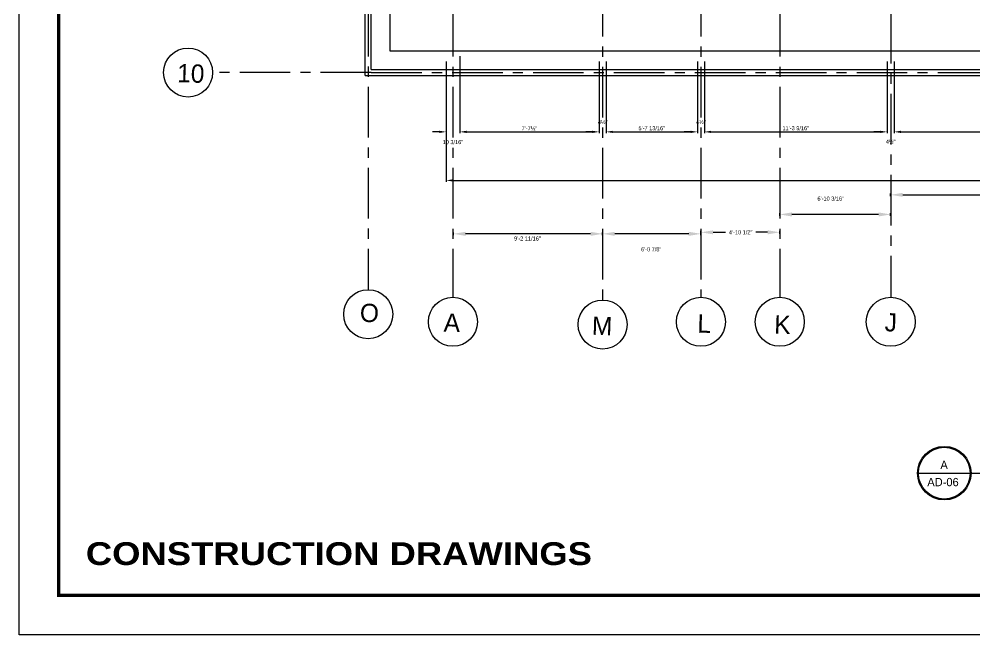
# Model space of a CAD drawing. Extents: x 10753 to 18704, y -5361 to 1140.
# Drawn here: x 12857 to 13566, y -3179 to -2723 of the extents above; entities that cross this region are included whole.
import ezdxf
from ezdxf.enums import TextEntityAlignment as Align

# ---------------------------------------------------------------- set-up
doc = ezdxf.new("R2010")
doc.units = 0
doc.header["$LTSCALE"] = 30
doc.header["$MEASUREMENT"] = 0
doc.header["$PDMODE"] = 3
doc.linetypes.add('CENTER', pattern=[2, 1.25, -0.25, 0.25, -0.25])
doc.layers.get('DEFPOINTS').update_dxf_attribs({"linetype": 'CONTINUOUS'})
for name, color, linetype in [('DIM', 6, 'CONTINUOUS'), ('excavation', 30, 'CONTINUOUS'), ('SEAL', 1, 'CONTINUOUS'), ('SLINE', 3, 'CONTINUOUS'), ('W', 7, 'CONTINUOUS'), ('WALL', 2, 'CONTINUOUS'), ('WL', 9, 'CONTINUOUS'), ('XL', 4, 'CENTER')]:
    doc.layers.add(name, color=color, linetype=linetype)
doc.styles.add('EE', font='eurr____.ttf')
doc.styles.add('SMALL-DIM', font='stylu.ttf', dxfattribs={"height": 2})
doc.styles.get("Standard").update_dxf_attribs({"font": 'stylu.ttf', "height": 3})
doc.styles.add('STYLE3', font='ariblk.ttf', dxfattribs={"height": 1})
doc.dimstyles.new('D1', dxfattribs={"dimtxt": 6, "dimasz": 5, "dimexe": 1, "dimexo": 2, "dimgap": 1, "dimtad": 1, "dimdec": 4, "dimzin": 3, "dimdsep": 46, "dimlunit": 4, "dimtxsty": 'Standard', "dimcen": 3, "dimclrd": 7, "dimclre": 7, "dimclrt": 2, "dimadec": 0, "dimazin": 0, "dimtfac": 1, "dimtdec": 4, "dimtofl": 0, "dimtmove": 2, "dimatfit": 3, "dimfxl": 1, "dimfrac": 2, "dimtolj": 1, "dimtzin": 1, "dimarcsym": 0})

# ---------------------------------------------------------------- blocks, each defined once
blk = doc.blocks.new('*D875')
at = {"layer": 'DEFPOINTS', "color": 0, "transparency": 16777216}
for p in [(13173.66, -2781.18), (14107.52, -2807.64), (14107.52, -2842.48)]:
    blk.add_point(p, dxfattribs=at)
at = {"layer": 'DIM', "color": 7, "lineweight": -2, "transparency": 16777216}
for p, q in [((13173.66, -2783.18), (13173.66, -2843.48)), ((14107.52, -2809.64), (14107.52, -2843.48)), ((13178.66, -2842.48), (14102.52, -2842.48))]:
    blk.add_line(p, q, dxfattribs=at)
at = {"layer": 'DIM', "color": 7, "transparency": 16777216}
for points in [[(13178.66, -2841.65), (13178.66, -2843.32), (13173.66, -2842.48)], [(14102.52, -2841.65), (14102.52, -2843.32), (14107.52, -2842.48)]]:
    blk.add_solid(points, dxfattribs=at)
at = {"layer": 'DIM', "color": 2, "transparency": 16777216, "insert": (13640.59, -2839.79), "char_height": 3, "attachment_point": 5}
blk.add_mtext('\\A1;77\'-9 7/8"', dxfattribs=at)
blk = doc.blocks.new('*D876')
at = {"layer": 'DEFPOINTS', "color": 0, "transparency": 16777216}
for p in [(13682.11, -2752.45), (13505.85, -2806.51), (13682.11, -2806.51)]:
    blk.add_point(p, dxfattribs=at)
at = {"layer": 'DIM', "color": 7, "lineweight": -2, "transparency": 16777216}
for p, q in [((13682.11, -2754.45), (13682.11, -2807.51)), ((13505.85, -2804.51), (13505.85, -2805.51)), ((13510.85, -2806.51), (13677.11, -2806.51))]:
    blk.add_line(p, q, dxfattribs=at)
at = {"layer": 'DIM', "color": 7, "transparency": 16777216}
for points in [[(13510.85, -2805.68), (13510.85, -2807.34), (13505.85, -2806.51)], [(13677.11, -2805.68), (13677.11, -2807.34), (13682.11, -2806.51)]]:
    blk.add_solid(points, dxfattribs=at)
at = {"layer": 'DIM', "color": 2, "transparency": 16777216, "insert": (13593.98, -2803.81), "char_height": 3, "attachment_point": 5}
blk.add_mtext('\\A1;14\'-8 1/4"', dxfattribs=at)
blk = doc.blocks.new('*D890')
at = {"layer": 'DEFPOINTS', "color": 0, "transparency": 16777216}
for p in [(13360.09, -2752.45), (13292.3, -2806.51), (13360.09, -2806.51)]:
    blk.add_point(p, dxfattribs=at)
at = {"layer": 'DIM', "color": 7, "lineweight": -2, "transparency": 16777216}
for p, q in [((13360.09, -2754.45), (13360.09, -2807.51)), ((13292.3, -2804.51), (13292.3, -2805.51)), ((13297.3, -2806.51), (13355.09, -2806.51))]:
    blk.add_line(p, q, dxfattribs=at)
at = {"layer": 'DIM', "color": 7, "transparency": 16777216}
for points in [[(13297.3, -2805.68), (13297.3, -2807.34), (13292.3, -2806.51)], [(13355.09, -2805.68), (13355.09, -2807.34), (13360.09, -2806.51)]]:
    blk.add_solid(points, dxfattribs=at)
at = {"layer": 'DIM', "color": 2, "transparency": 16777216, "insert": (13326.19, -2803.81), "char_height": 3, "attachment_point": 5}
blk.add_mtext('\\A1;5\'-7 13/16"', dxfattribs=at)
blk = doc.blocks.new('*D891')
at = {"layer": 'DEFPOINTS', "color": 0, "transparency": 16777216}
for p in [(13500.76, -2752.45), (13365.17, -2806.51), (13500.76, -2806.51)]:
    blk.add_point(p, dxfattribs=at)
at = {"layer": 'DIM', "color": 7, "lineweight": -2, "transparency": 16777216}
for p, q in [((13500.76, -2754.45), (13500.76, -2807.51)), ((13365.17, -2804.51), (13365.17, -2805.51)), ((13370.17, -2806.51), (13495.76, -2806.51))]:
    blk.add_line(p, q, dxfattribs=at)
at = {"layer": 'DIM', "color": 7, "transparency": 16777216}
for points in [[(13370.17, -2805.68), (13370.17, -2807.34), (13365.17, -2806.51)], [(13495.76, -2805.68), (13495.76, -2807.34), (13500.76, -2806.51)]]:
    blk.add_solid(points, dxfattribs=at)
at = {"layer": 'DIM', "color": 2, "transparency": 16777216, "insert": (13432.97, -2803.81), "char_height": 3, "attachment_point": 5}
blk.add_mtext('\\A1;11\'-3 9/16"', dxfattribs=at)
blk = doc.blocks.new('*D892')
at = {"layer": 'DEFPOINTS', "color": 0, "transparency": 16777216}
for p in [(13505.85, -2752.45), (13500.76, -2805.49), (13505.85, -2806.51)]:
    blk.add_point(p, dxfattribs=at)
at = {"layer": 'DIM', "color": 7, "lineweight": -2, "transparency": 16777216}
for p, q in [((13505.85, -2754.45), (13505.85, -2807.51)), ((13495.76, -2806.51), (13490.76, -2806.51)), ((13500.76, -2807.49), (13500.76, -2807.51)), ((13510.85, -2806.51), (13515.85, -2806.51))]:
    blk.add_line(p, q, dxfattribs=at)
at = {"layer": 'DIM', "color": 7, "transparency": 16777216}
for points in [[(13495.76, -2805.68), (13495.76, -2807.34), (13500.76, -2806.51)], [(13510.85, -2805.68), (13510.85, -2807.34), (13505.85, -2806.51)]]:
    blk.add_solid(points, dxfattribs=at)
at = {"layer": 'DIM', "color": 2, "transparency": 16777216, "insert": (13503.3, -2813.74), "char_height": 3, "attachment_point": 5}
blk.add_mtext('\\A1;4½"', dxfattribs=at)
blk = doc.blocks.new('*D893')
at = {"layer": 'DEFPOINTS', "color": 0, "transparency": 16777216}
for p in [(13365.17, -2752.45), (13360.09, -2806.51), (13360.09, -2806.51)]:
    blk.add_point(p, dxfattribs=at)
at = {"layer": 'DIM', "color": 7, "lineweight": -2, "transparency": 16777216}
for p, q in [((13365.17, -2754.45), (13365.17, -2807.51)), ((13360.09, -2804.51), (13360.09, -2805.51)), ((13355.09, -2806.51), (13350.09, -2806.51)), ((13370.17, -2806.51), (13375.17, -2806.51))]:
    blk.add_line(p, q, dxfattribs=at)
at = {"layer": 'DIM', "color": 7, "transparency": 16777216}
for points in [[(13355.09, -2805.68), (13355.09, -2807.34), (13360.09, -2806.51)], [(13370.17, -2805.68), (13370.17, -2807.34), (13365.17, -2806.51)]]:
    blk.add_solid(points, dxfattribs=at)
at = {"layer": 'DIM', "color": 2, "transparency": 16777216, "insert": (13362.63, -2799.28), "char_height": 3, "attachment_point": 5}
blk.add_mtext('\\A1;4½"', dxfattribs=at)
blk = doc.blocks.new('*D894')
at = {"layer": 'DEFPOINTS', "color": 0, "transparency": 16777216}
for p in [(13183.83, -2748.36), (13287.21, -2752.45), (13287.21, -2806.51)]:
    blk.add_point(p, dxfattribs=at)
at = {"layer": 'DIM', "color": 7, "lineweight": -2, "transparency": 16777216}
for p, q in [((13183.83, -2750.36), (13183.83, -2807.51)), ((13287.21, -2754.45), (13287.21, -2807.51)), ((13188.83, -2806.51), (13282.21, -2806.51))]:
    blk.add_line(p, q, dxfattribs=at)
at = {"layer": 'DIM', "color": 7, "transparency": 16777216}
for points in [[(13188.83, -2805.68), (13188.83, -2807.34), (13183.83, -2806.51)], [(13282.21, -2805.68), (13282.21, -2807.34), (13287.21, -2806.51)]]:
    blk.add_solid(points, dxfattribs=at)
at = {"layer": 'DIM', "color": 2, "transparency": 16777216, "insert": (13235.52, -2803.89), "char_height": 3, "attachment_point": 5}
blk.add_mtext('\\A1;7\'-7½"', dxfattribs=at)
blk = doc.blocks.new('*D895')
at = {"layer": 'DEFPOINTS', "color": 0, "transparency": 16777216}
for p in [(13292.3, -2752.45), (13287.21, -2806.51), (13287.21, -2806.51)]:
    blk.add_point(p, dxfattribs=at)
at = {"layer": 'DIM', "color": 7, "lineweight": -2, "transparency": 16777216}
for p, q in [((13292.3, -2754.45), (13292.3, -2807.51)), ((13287.21, -2804.51), (13287.21, -2805.51)), ((13282.21, -2806.51), (13277.21, -2806.51)), ((13297.3, -2806.51), (13302.3, -2806.51))]:
    blk.add_line(p, q, dxfattribs=at)
at = {"layer": 'DIM', "color": 7, "transparency": 16777216}
for points in [[(13282.21, -2805.68), (13282.21, -2807.34), (13287.21, -2806.51)], [(13297.3, -2805.68), (13297.3, -2807.34), (13292.3, -2806.51)]]:
    blk.add_solid(points, dxfattribs=at)
at = {"layer": 'DIM', "color": 2, "transparency": 16777216, "insert": (13289.75, -2799.28), "char_height": 3, "attachment_point": 5}
blk.add_mtext('\\A1;4½"', dxfattribs=at)
blk = doc.blocks.new('*D896')
at = {"layer": 'DEFPOINTS', "color": 0, "transparency": 16777216}
for p in [(13173.66, -2752.45), (13183.83, -2752.45), (13183.83, -2806.51)]:
    blk.add_point(p, dxfattribs=at)
at = {"layer": 'DIM', "color": 7, "lineweight": -2, "transparency": 16777216}
for p, q in [((13173.66, -2754.45), (13173.66, -2807.51)), ((13183.83, -2754.45), (13183.83, -2807.51)), ((13168.66, -2806.51), (13163.66, -2806.51)), ((13188.83, -2806.51), (13193.83, -2806.51))]:
    blk.add_line(p, q, dxfattribs=at)
at = {"layer": 'DIM', "color": 7, "transparency": 16777216}
for points in [[(13168.66, -2805.68), (13168.66, -2807.34), (13173.66, -2806.51)], [(13188.83, -2805.68), (13188.83, -2807.34), (13183.83, -2806.51)]]:
    blk.add_solid(points, dxfattribs=at)
at = {"layer": 'DIM', "color": 2, "transparency": 16777216, "insert": (13178.74, -2814.14), "char_height": 3, "attachment_point": 5}
blk.add_mtext('\\A1;10 3/16"', dxfattribs=at)
blk = doc.blocks.new('*D917')
at = {"layer": 'DEFPOINTS', "color": 0, "transparency": 16777216}
for p in [(13503.3, -2853.17), (13503.3, -2929.07), (13687.2, -2929.07)]:
    blk.add_point(p, dxfattribs=at)
at = {"layer": 'W', "color": 7, "lineweight": -2, "transparency": 16777216}
for p, q in [((13503.3, -2854.17), (13503.3, -2852.17)), ((13512.3, -2853.17), (13599.65, -2853.17)), ((13678.2, -2853.17), (13621.02, -2853.17)), ((13687.2, -2854.17), (13687.2, -2852.17))]:
    blk.add_line(p, q, dxfattribs=at)
at = {"layer": 'W', "color": 7, "transparency": 16777216}
for points in [[(13512.3, -2851.67), (13512.3, -2854.67), (13503.3, -2853.17)], [(13678.2, -2851.67), (13678.2, -2854.67), (13687.2, -2853.17)]]:
    blk.add_solid(points, dxfattribs=at)
at = {"layer": 'W', "color": 2, "transparency": 16777216, "insert": (13610.34, -2853.17), "char_height": 3, "attachment_point": 5}
blk.add_mtext('\\A1;15\'-3 7/8"', dxfattribs=at)
blk = doc.blocks.new('*D918')
at = {"layer": 'DEFPOINTS', "color": 0, "transparency": 16777216}
for p in [(13421.1, -2867.69), (13421.1, -2929.07), (13503.3, -2929.07)]:
    blk.add_point(p, dxfattribs=at)
at = {"layer": 'W', "color": 7, "lineweight": -2, "transparency": 16777216}
for p, q in [((13421.1, -2868.69), (13421.1, -2866.69)), ((13494.3, -2867.69), (13430.1, -2867.69)), ((13503.3, -2868.69), (13503.3, -2866.69))]:
    blk.add_line(p, q, dxfattribs=at)
at = {"layer": 'W', "color": 7, "transparency": 16777216}
for points in [[(13430.1, -2866.19), (13430.1, -2869.19), (13421.1, -2867.69)], [(13494.3, -2866.19), (13494.3, -2869.19), (13503.3, -2867.69)]]:
    blk.add_solid(points, dxfattribs=at)
at = {"layer": 'W', "color": 2, "transparency": 16777216, "insert": (13458.88, -2855.93), "char_height": 3, "attachment_point": 5}
blk.add_mtext('\\A1;6\'-10 3/16"', dxfattribs=at)
blk = doc.blocks.new('*D919')
at = {"layer": 'DEFPOINTS', "color": 0, "transparency": 16777216}
for p in [(13362.63, -2880.93), (13362.63, -2929.07), (13421.1, -2929.07)]:
    blk.add_point(p, dxfattribs=at)
at = {"layer": 'W', "color": 7, "lineweight": -2, "transparency": 16777216}
for p, q in [((13362.63, -2881.93), (13362.63, -2879.93)), ((13371.63, -2880.93), (13380.81, -2880.93)), ((13412.1, -2880.93), (13403.36, -2880.93)), ((13421.1, -2881.93), (13421.1, -2879.93))]:
    blk.add_line(p, q, dxfattribs=at)
at = {"layer": 'W', "color": 7, "transparency": 16777216}
for points in [[(13371.63, -2879.43), (13371.63, -2882.43), (13362.63, -2880.93)], [(13412.1, -2879.43), (13412.1, -2882.43), (13421.1, -2880.93)]]:
    blk.add_solid(points, dxfattribs=at)
at = {"layer": 'W', "color": 2, "transparency": 16777216, "insert": (13392.08, -2880.93), "char_height": 3, "attachment_point": 5}
blk.add_mtext('\\A1;4\'-10 1/2"', dxfattribs=at)
blk = doc.blocks.new('*D920')
at = {"layer": 'DEFPOINTS', "color": 0, "transparency": 16777216}
for p in [(13289.75, -2882.06), (13289.75, -2929.07), (13362.63, -2929.07)]:
    blk.add_point(p, dxfattribs=at)
at = {"layer": 'W', "color": 7, "lineweight": -2, "transparency": 16777216}
for p, q in [((13289.75, -2883.06), (13289.75, -2881.06)), ((13353.63, -2882.06), (13298.75, -2882.06)), ((13362.63, -2883.06), (13362.63, -2881.06))]:
    blk.add_line(p, q, dxfattribs=at)
at = {"layer": 'W', "color": 7, "transparency": 16777216}
for points in [[(13298.75, -2880.56), (13298.75, -2883.56), (13289.75, -2882.06)], [(13353.63, -2880.56), (13353.63, -2883.56), (13362.63, -2882.06)]]:
    blk.add_solid(points, dxfattribs=at)
at = {"layer": 'W', "color": 2, "transparency": 16777216, "insert": (13325.74, -2893.54), "char_height": 3, "attachment_point": 5}
blk.add_mtext('\\A1;6\'-0 7/8"', dxfattribs=at)
blk = doc.blocks.new('*D921')
at = {"layer": 'DEFPOINTS', "color": 0, "transparency": 16777216}
for p in [(13179.07, -2882.06), (13179.07, -2929.07), (13289.75, -2931.08)]:
    blk.add_point(p, dxfattribs=at)
at = {"layer": 'W', "color": 7, "lineweight": -2, "transparency": 16777216}
for p, q in [((13179.07, -2883.06), (13179.07, -2881.06)), ((13280.75, -2882.06), (13188.07, -2882.06)), ((13289.75, -2883.06), (13289.75, -2881.06))]:
    blk.add_line(p, q, dxfattribs=at)
at = {"layer": 'W', "color": 7, "transparency": 16777216}
for points in [[(13188.07, -2880.56), (13188.07, -2883.56), (13179.07, -2882.06)], [(13280.75, -2880.56), (13280.75, -2883.56), (13289.75, -2882.06)]]:
    blk.add_solid(points, dxfattribs=at)
at = {"layer": 'W', "color": 2, "transparency": 16777216, "insert": (13234.02, -2885.54), "char_height": 3, "attachment_point": 5}
blk.add_mtext('\\A1;9\'-2 11/16"', dxfattribs=at)

msp = doc.modelspace()

# ---------------------------------------------------------------- linework, layer by layer
at = {"layer": 'excavation', "linetype": 'ByBlock'}
msp.add_line((13131.90613, -2147.07293), (13131.90613, -2746.55081), dxfattribs=at)
at = {"layer": 'excavation'}
msp.add_line((13131.90613, -2746.55081), (13909.97401, -2746.55081), dxfattribs=at)
at = {"layer": 'SEAL', "color": 1}
msp.add_lwpolyline([(14779.3567, -1888.58324), (14779.3567, -3179.15298), (12857.09429, -3179.15298), (12857.09429, -1888.58324)], close=True, dxfattribs=at)
at = {"layer": 'SLINE'}
msp.add_line((13523.22274, -3059.35756), (13817.22304, -3059.35756), dxfattribs=at)
for radius in [19.84476, 19.16137]:
    msp.add_circle((13543.06751, -3059.35756), radius, dxfattribs=at)
at = {"layer": 'W'}
for centre in [(12982.34794, -2762.55081), (13115.90613, -2941.62659), (13178.74069, -2947.23119), (13289.75354, -2949.24633), (13362.63221, -2947.23119), (13421.10463, -2947.23119), (13503.30499, -2947.23119)]:
    msp.add_circle(centre, 18.16195, dxfattribs=at)
at = {"layer": 'WALL'}
for p, q in [((13118.15613, -2760.30081), (13118.15613, -2133.32293)), ((13113.65613, -2764.80081), (13113.65613, -2612.26406)), ((13118.15613, -2760.30081), (13924.40285, -2760.30081)), ((13113.65613, -2764.80081), (14133.93545, -2764.80081))]:
    msp.add_line(p, q, dxfattribs=at)
at = {"layer": 'WL', "const_width": 2.44426}
msp.add_lwpolyline([(14750.02557, -1917.91437), (14750.02557, -3149.82185), (12886.42542, -3149.82185), (12886.42542, -1917.91437)], close=True, dxfattribs=at)
at = {"layer": 'XL'}
for p, q in [((13115.90613, -1993.18258), (13115.90613, -2923.46464)), ((13178.74069, -1993.22411), (13178.74069, -2929.06923)), ((13421.10463, -1993.22411), (13421.10463, -2929.06923)), ((13503.30499, -2478.37069), (13503.30499, -2929.06923)), ((13289.75354, -2578.36701), (13289.75354, -2931.08438)), ((13362.63221, -2578.36701), (13362.63221, -2929.06923)), ((13118.15613, -2762.55081), (13000.90882, -2762.55081)), ((13118.15613, -2762.55081), (14241.85817, -2762.55081))]:
    msp.add_line(p, q, dxfattribs=at)

# ---------------------------------------------------------------- texts
at = {"layer": 'SLINE', "style": 'SMALL-DIM'}
for s, p in [('A', (13540.1753, -3056.26127)), ('AD-06', (13530.46101, -3069.04519))]:
    msp.add_text(s, height=6.144, dxfattribs=at).set_placement(p)
at = {"layer": 'WALL', "color": 1, "style": 'STYLE3'}
msp.add_text('CONSTRUCTION DRAWINGS', height=16.9003593, dxfattribs=at).set_placement((13094.19874, -3127.41151), align=Align.CENTER)
at = {"layer": 'XL', "char_height": 13.558822, "attachment_point": 1, "rotation": 358.17887054, "style": 'EE'}
for s, insert in [('{\\C4;10}', (12974.56067, -2756.09506)), ('{\\C3;O}', (13110.01826, -2933.62998)), ('{\\C4;A}', (13172.1636, -2940.91474)), ('{\\C4;M}', (13282.05216, -2943.25563)), ('{\\C4;L}', (13360.24527, -2941.6192)), ('{\\C4;K}', (13417.23198, -2942.31372))]:
    msp.add_mtext(s, dxfattribs=dict(at, insert=insert))
at = {"layer": 'XL', "insert": (13499.17087, -2940.67733), "char_height": 13.558822, "attachment_point": 1, "rotation": 358.17887054, "style": 'EE'}
msp.add_mtext_dynamic_manual_height_columns('{\\C4;J}', width=18.4192609, gutter_width=45, heights=[0], dxfattribs=at)

# ---------------------------------------------------------------- dimensions: what is measured, and where the dimension line sits
at = {"layer": 'DIM'}
for base, p1, p2, text, picture, middle in [((13287.21126, -2806.50929), (13183.82525, -2748.36312), (13287.21126, -2752.4517), '7\'-7½"', '*D894', (13235.51826, -2803.8907)), ((13287.21126, -2806.50929), (13292.29582, -2752.4517), (13287.21126, -2806.50929), '4½"', '*D895', (13289.75354, -2799.2754)), ((13360.08993, -2806.50929), (13365.17449, -2752.4517), (13360.08993, -2806.50929), '4½"', '*D893', (13362.63221, -2799.2754)), ((13505.84727, -2806.50929), (13500.76271, -2805.49003), (13505.84727, -2752.4517), '4½"', '*D892', (13503.30499, -2813.74319))]:
    dim = msp.add_linear_dim(base=base, p1=p1, p2=p2, angle=180, text=text, dimstyle='D1', dxfattribs=at)
    dim.commit()
    dim.dimension.update_dxf_attribs({"geometry": picture, "text_midpoint": middle})
for base, p1, p2, picture, middle in [((13183.82525, -2806.50929), (13173.65613, -2752.4517), (13183.82525, -2752.4517), '*D896', (13178.74069, -2814.13521)), ((13360.08993, -2806.50929), (13292.29582, -2806.50929), (13360.08993, -2752.4517), '*D890', (13326.19288, -2803.81164)), ((13500.76271, -2806.50929), (13365.17449, -2806.50929), (13500.76271, -2752.4517), '*D891', (13432.9686, -2803.81164)), ((13682.11196, -2806.50929), (13505.84727, -2806.50929), (13682.11196, -2752.4517), '*D876', (13593.97962, -2803.81164)), ((14107.52, -2842.484), (13173.65613, -2781.17535), (14107.52, -2807.6392), '*D875', (13640.58807, -2839.78634))]:
    dim = msp.add_linear_dim(base=base, p1=p1, p2=p2, angle=180, dimstyle='D1', dxfattribs=at)
    dim.commit()
    dim.dimension.update_dxf_attribs({"geometry": picture, "text_midpoint": middle})
at = {"layer": 'W'}
for base, p1, p2, override, picture, middle in [((13503.30499, -2853.1679), (13687.19652, -2929.06923), (13503.30499, -2929.06923), {"dimtxt": 12, "dimasz": 9, "dimfxlon": 1}, '*D917', (13610.3354, -2853.1679)), ((13421.10463, -2867.68816), (13503.30499, -2929.06923), (13421.10463, -2929.06923), {"dimasz": 9, "dimfxlon": 1}, '*D918', (13458.87837, -2855.93343)), ((13362.63221, -2880.92994), (13421.10463, -2929.06923), (13362.63221, -2929.06923), {"dimasz": 9, "dimfxlon": 1}, '*D919', (13392.08407, -2880.92994)), ((13179.07081, -2882.05984), (13289.75354, -2931.08438), (13179.07081, -2929.07223), {"dimasz": 9, "dimfxlon": 1}, '*D921', (13234.02102, -2885.54068)), ((13289.75354, -2882.05984), (13362.63221, -2929.06923), (13289.75354, -2929.06923), {"dimasz": 9, "dimfxlon": 1}, '*D920', (13325.74303, -2893.53762))]:
    dim = msp.add_linear_dim(base=base, p1=p1, p2=p2, angle=180, dimstyle='D1', override=override, dxfattribs=at)
    dim.commit()
    dim.dimension.update_dxf_attribs({"geometry": picture, "text_midpoint": middle, "dimtype": 160})

doc.saveas('drawing.dxf')
